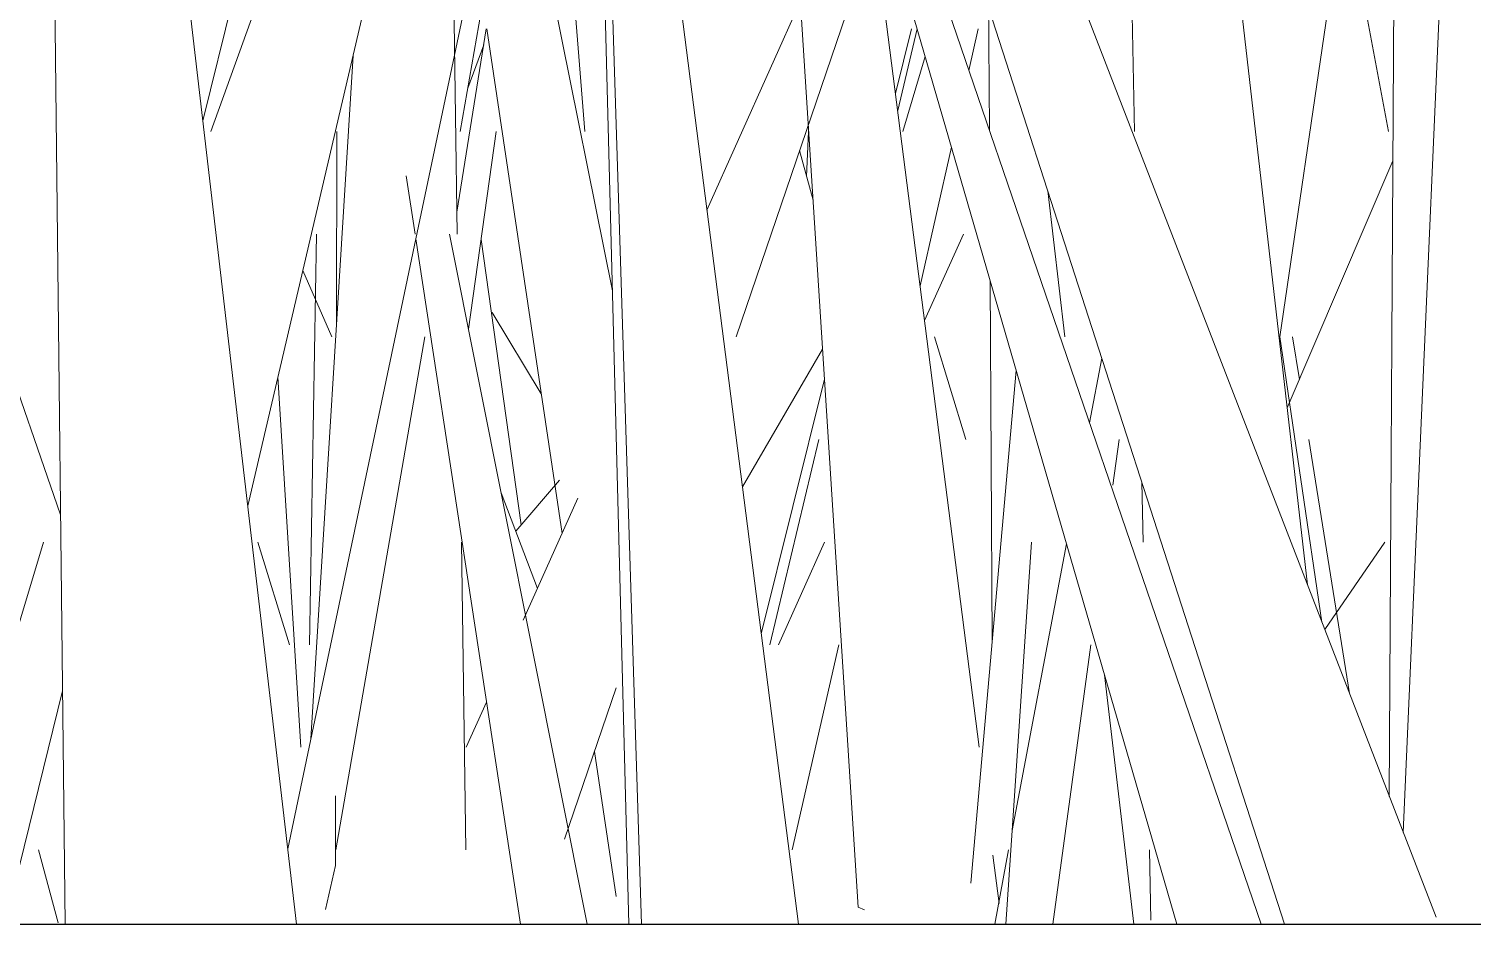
# Model space of a CAD drawing. Header units: millimetres. Extents: x -9575 to 27274, y -4387 to 11354.
# Drawn here: x -7314.44 to -7275.62, y 3048 to 3072.06 of the extents above; entities that cross this region are included whole.
import ezdxf

# ---------------------------------------------------------------- set-up
doc = ezdxf.new("R2010")
doc.units = ezdxf.units.MM
doc.layers.add('G-IMPT', color=8, linetype='Continuous', lineweight=9)

# ---------------------------------------------------------------- blocks, each defined once
blk = doc.blocks.new('Grass Array - 25_dwg-V48-North')
at = {"layer": 'G-IMPT'}
for p, q in [((-7301.66, 3112.972), (-7280.668, 3048)), ((-7276.595, 3048.185), (-7301.66, 3112.972)), ((-7313.46, 3048), (-7314.116, 3106.911)), ((-7284.7, 3069.306), (-7285.409, 3103.884)), ((-7276.595, 3048.185), (-7297.234, 3101.532)), ((-7312.891, 3096.418), (-7307.237, 3048)), ((-7309.539, 3069.306), (-7299.894, 3096.21)), ((-7284.26, 3093.855), (-7280.051, 3057.116)), ((-7298.299, 3048), (-7299.463, 3092.631)), ((-7296.138, 3091.328), (-7283.563, 3048)), ((-7281.298, 3048), (-7296.138, 3091.328)), ((-7301.934, 3087.496), (-7308.55, 3059.245)), ((-7277.329, 3087.492), (-7280.793, 3063.788)), ((-7309.758, 3069.589), (-7305.665, 3086.217)), ((-7294.512, 3085.724), (-7292.135, 3048.452)), ((-7304.028, 3066.418), (-7300.041, 3085.376)), ((-7277.852, 3051.433), (-7277.664, 3085.197)), ((-7298.439, 3084.642), (-7293.743, 3048)), ((-7281.298, 3048), (-7293.472, 3083.545)), ((-7302.374, 3083.1), (-7298.743, 3065.026)), ((-7297.96, 3048), (-7299.074, 3083.1)), ((-7277.477, 3050.463), (-7276.055, 3082.954)), ((-7302.917, 3066.547), (-7303.141, 3082.344)), ((-7299.481, 3069.306), (-7300.267, 3079.001)), ((-7301.217, 3078.612), (-7302.833, 3069.306)), ((-7291.965, 3076.651), (-7296.203, 3067.191)), ((-7276.329, 3076.698), (-7277.476, 3050.46)), ((-7295.419, 3063.788), (-7291.654, 3074.823)), ((-7288.881, 3052.752), (-7291.693, 3074.71)), ((-7277.874, 3069.306), (-7278.912, 3074.823)), ((-7277.874, 3069.306), (-7278.912, 3074.823)), ((-7288.606, 3069.338), (-7288.627, 3072.916)), ((-7302.134, 3072.065), (-7302.926, 3067.139)), ((-7300.097, 3058.5), (-7302.121, 3072.065)), ((-7290.7, 3072.065), (-7291.132, 3070.328)), ((-7291.072, 3069.865), (-7290.546, 3072.06)), ((-7289.157, 3070.946), (-7288.904, 3072.065)), ((-7302.203, 3071.637), (-7302.631, 3070.467)), ((-7317.862, 3071.348), (-7313.582, 3059.004)), ((-7305.716, 3071.348), (-7306.852, 3052.978)), ((-7290.331, 3071.319), (-7290.935, 3069.306)), ((-7306.163, 3064.123), (-7306.154, 3069.306)), ((-7302.614, 3063.995), (-7301.871, 3069.306)), ((-7293.472, 3069.306), (-7293.525, 3068.094)), ((-7290.47, 3065.157), (-7289.624, 3068.885)), ((-7293.347, 3067.462), (-7293.71, 3068.797)), ((-7280.596, 3061.876), (-7277.757, 3068.512)), ((-7304.048, 3066.547), (-7304.287, 3068.114)), ((-7287.037, 3067.71), (-7286.576, 3063.788)), ((-7306.699, 3066.547), (-7306.891, 3055.511)), ((-7299.425, 3048), (-7303.122, 3066.547)), ((-7290.35, 3064.224), (-7289.302, 3066.547)), ((-7304.028, 3066.418), (-7307.474, 3050.022)), ((-7304.028, 3066.418), (-7301.218, 3048)), ((-7301.195, 3058.735), (-7302.277, 3066.399)), ((-7307.069, 3065.572), (-7306.287, 3063.788)), ((-7288.528, 3055.591), (-7288.583, 3065.297)), ((-7300.657, 3062.254), (-7301.979, 3064.435)), ((-7303.79, 3063.788), (-7306.185, 3049.993)), ((-7289.238, 3061.029), (-7290.085, 3063.788)), ((-7280.794, 3063.788), (-7279.665, 3056.119)), ((-7280.27, 3062.637), (-7280.454, 3063.788)), ((-7293.092, 3063.458), (-7295.249, 3059.752)), ((-7285.912, 3061.471), (-7285.582, 3063.208)), ((-7307.739, 3062.71), (-7307.119, 3052.752)), ((-7293.04, 3062.649), (-7294.743, 3055.8)), ((-7287.883, 3062.883), (-7289.102, 3049.099)), ((-7294.513, 3055.511), (-7293.191, 3061.029)), ((-7285.12, 3061.029), (-7285.289, 3059.798)), ((-7278.922, 3054.198), (-7280.013, 3061.029)), ((-7301.343, 3058.561), (-7300.169, 3059.936)), ((-7284.474, 3058.27), (-7284.507, 3059.881)), ((-7300.758, 3057.025), (-7301.736, 3059.591)), ((-7299.674, 3059.445), (-7301.141, 3056.169)), ((-7314.044, 3058.27), (-7317.123, 3048)), ((-7307.43, 3055.511), (-7308.275, 3058.27)), ((-7302.683, 3049.993), (-7302.8, 3058.27)), ((-7294.281, 3055.511), (-7293.036, 3058.27)), ((-7287.991, 3050.518), (-7287.474, 3058.27)), ((-7287.991, 3050.518), (-7286.529, 3058.219)), ((-7279.588, 3055.919), (-7277.973, 3058.27)), ((-7293.908, 3049.993), (-7292.657, 3055.511)), ((-7285.875, 3055.511), (-7286.901, 3048)), ((-7285.508, 3054.7), (-7284.72, 3048)), ((-7315.072, 3048), (-7313.53, 3054.267)), ((-7300.028, 3050.282), (-7298.641, 3054.347)), ((-7302.128, 3053.966), (-7302.672, 3052.752)), ((-7298.641, 3048.74), (-7299.223, 3052.641)), ((-7306.19, 3049.577), (-7306.186, 3051.444)), ((-7287.991, 3050.518), (-7288.164, 3048)), ((-7314.18, 3049.993), (-7313.651, 3048.035)), ((-7288.343, 3048.55), (-7288.51, 3049.855)), ((-7288.088, 3049.993), (-7288.46, 3048)), ((-7284.266, 3048.107), (-7284.304, 3049.993)), ((-7306.462, 3048.393), (-7306.19, 3049.577)), ((-7291.965, 3048.38), (-7292.135, 3048.452))]:
    blk.add_line(p, q, dxfattribs=at)
blk = doc.blocks.new('Grass Array - Grass Array-V52-North')
blk.add_blockref('Grass Array - 25_dwg-V48-North', (0, 0))

msp = doc.modelspace()

# ---------------------------------------------------------------- linework, layer by layer
msp.add_line((-7466.268, 3048), (-6666.168, 3048))

# ---------------------------------------------------------------- block references
msp.add_blockref('Grass Array - Grass Array-V52-North', (0, 0))

doc.saveas('drawing.dxf')
